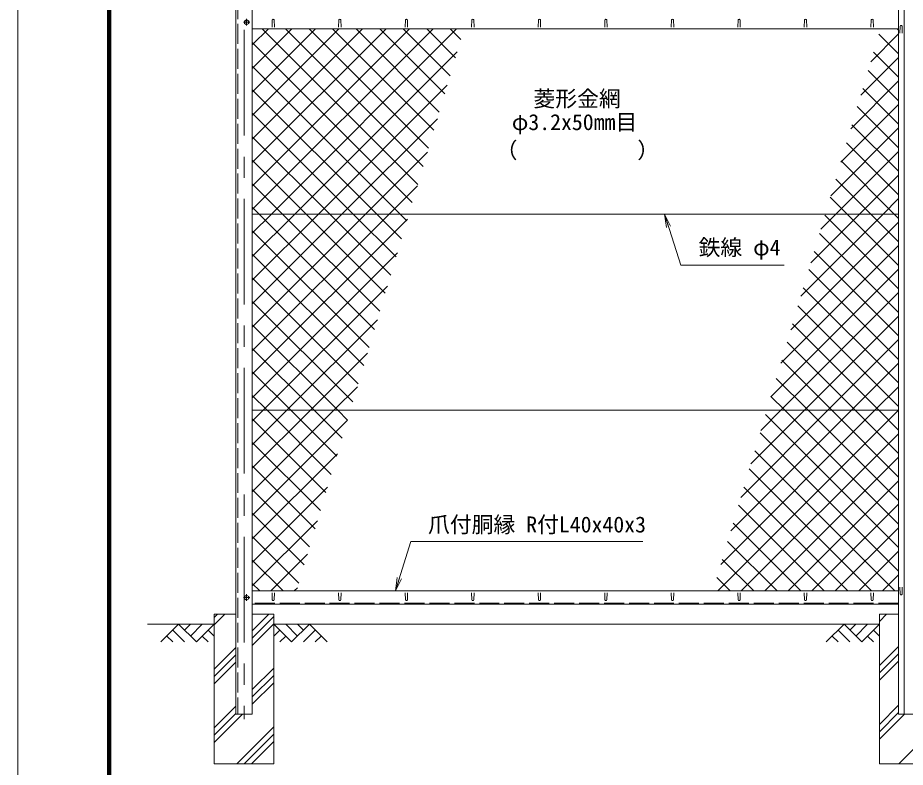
# Model space of a CAD drawing. Units: millimetres, scale not verified. Extents: x -4200 to 4200, y -2970 to 2970.
# Drawn here: x -4200 to -1532, y -572 to 1682 of the extents above; entities that cross this region are included whole.
import ezdxf
from ezdxf.enums import TextEntityAlignment as Align

# ---------------------------------------------------------------- set-up
doc = ezdxf.new("R2010")
doc.units = ezdxf.units.MM
doc.header["$LTSCALE"] = 10
doc.linetypes.add('DASHED', pattern=[7.5, 6, -1.5])
doc.linetypes.add('USER1', pattern=[50.8, 31.75, -6.35, 6.35, -6.35])
for name, color, linetype, lineweight in [('0-0_D-STR1', 1, 'Continuous', 18), ('0-1_D-BMK', 2, 'USER1', 13), ('0-3_D-STR3', 3, 'Continuous', 13), ('0-4_D-BGD', 7, 'Continuous', 18), ('0-5_D-STR4', 7, 'Continuous', 18), ('0-6_D-DCR-HCH', 7, 'Continuous', 13), ('0-7_D-STR-TXT', 7, 'Continuous', 13), ('0-8_0', 7, 'Continuous', 18), ('0-A_D-STR2', 7, 'Continuous', 13), ('0-B_D-TTL', 7, 'Continuous', 18)]:
    doc.layers.add(name, color=color, linetype=linetype, lineweight=lineweight)
doc.styles.add('ＭＳ ゴシック', font='')
doc.styles.get('ＭＳ ゴシック').set_extended_font_data('MS Gothic')

# ---------------------------------------------------------------- blocks, each defined once
blk = doc.blocks.new('_Open')
at = {"layer": '0-8_0'}
blk.add_line((-10, 1.667), (0, 0), dxfattribs=at)
blk.add_lwpolyline([(-10, -1.667), (0, 0), (-10, 0)], dxfattribs=at)

msp = doc.modelspace()

# ---------------------------------------------------------------- linework, layer by layer
at = {"layer": '0-0_D-STR1'}
for p, q in [((-3544.9, 2137.87), (-3544.9, -411.84)), ((-1552.4, -411.84), (-1552.4, 2137.87)), ((-1535.9, -411.84), (-1535.9, 2137.87)), ((-3494.9, -411.84), (-3494.9, 2112.87)), ((-3434.9, 1675.03), (-3435.65, 1653.53)), ((-3428.9, 1675.03), (-3428.15, 1653.53)), ((-3234.9, 1675.03), (-3235.65, 1653.53)), ((-3228.9, 1675.03), (-3228.15, 1653.53)), ((-3034.9, 1675.03), (-3035.65, 1653.53)), ((-3028.9, 1675.03), (-3028.15, 1653.53)), ((-2834.9, 1675.03), (-2835.65, 1653.53)), ((-2828.9, 1675.03), (-2828.15, 1653.53)), ((-2634.9, 1675.03), (-2635.65, 1653.53)), ((-2628.9, 1675.03), (-2628.15, 1653.53)), ((-2434.9, 1675.03), (-2435.65, 1653.53)), ((-2428.9, 1675.03), (-2428.15, 1653.53)), ((-2234.9, 1675.03), (-2235.65, 1653.53)), ((-2228.9, 1675.03), (-2228.15, 1653.53)), ((-2034.9, 1675.03), (-2035.65, 1653.53)), ((-2028.9, 1675.03), (-2028.15, 1653.53)), ((-1834.9, 1675.03), (-1835.65, 1653.53)), ((-1828.9, 1675.03), (-1828.15, 1653.53)), ((-1634.9, 1675.03), (-1635.65, 1653.53)), ((-1628.9, 1675.03), (-1628.15, 1653.53)), ((-1547.9, 1656.54), (-1548.65, 1635.04)), ((-1541.9, 1656.54), (-1541.15, 1635.04)), ((-3494.9, 1648.16), (-1552.4, 1648.16)), ((-3494.9, -41.84), (-1552.4, -41.84)), ((-3434.9, -68.71), (-3435.65, -47.21)), ((-3428.9, -68.71), (-3428.15, -47.21)), ((-3234.9, -68.71), (-3235.65, -47.21)), ((-3228.9, -68.71), (-3228.15, -47.21)), ((-3034.9, -68.71), (-3035.65, -47.21)), ((-3028.9, -68.71), (-3028.15, -47.21)), ((-2834.9, -68.71), (-2835.65, -47.21)), ((-2828.9, -68.71), (-2828.15, -47.21)), ((-2634.9, -68.71), (-2635.65, -47.21)), ((-2628.9, -68.71), (-2628.15, -47.21)), ((-2434.9, -68.71), (-2435.65, -47.21)), ((-2428.9, -68.71), (-2428.15, -47.21)), ((-2234.9, -68.71), (-2235.65, -47.21)), ((-2228.9, -68.71), (-2228.15, -47.21)), ((-2034.9, -68.71), (-2035.65, -47.21)), ((-2028.9, -68.71), (-2028.15, -47.21)), ((-1834.9, -68.71), (-1835.65, -47.21)), ((-1828.9, -68.71), (-1828.15, -47.21)), ((-1634.9, -68.71), (-1635.65, -47.21)), ((-1628.9, -68.71), (-1628.15, -47.21)), ((-1547.9, -51.5), (-1548.65, -30)), ((-1541.9, -51.5), (-1541.15, -30)), ((-1552.4, -81.84), (-3494.9, -81.84)), ((-3544.9, -411.84), (-3494.9, -411.84)), ((-1552.4, -411.84), (-1487.4, -411.84))]:
    msp.add_line(p, q, dxfattribs=at)
at = {"layer": '0-0_D-STR1', "linetype": 'DASHED'}
for p, q in [((-3538.9, 2112.87), (-3538.9, -411.84)), ((-1552.4, -78.84), (-3494.9, -78.84))]:
    msp.add_line(p, q, dxfattribs=at)
at = {"layer": '0-0_D-STR1'}
for centre, start, end in [((-3431.9, 1673.78), 22.61986, 157.38014), ((-3231.9, 1673.78), 22.61986, 157.38014), ((-3031.9, 1673.78), 22.61986, 157.38014), ((-2831.9, 1673.78), 22.61986, 157.38014), ((-2631.9, 1673.78), 22.61986, 157.38014), ((-2431.9, 1673.78), 22.61986, 157.38014), ((-2231.9, 1673.78), 22.61986, 157.38014), ((-2031.9, 1673.78), 22.61986, 157.38014), ((-1831.9, 1673.78), 22.61986, 157.38014), ((-1631.9, 1673.78), 22.61986, 157.38014), ((-1544.9, 1655.29), 22.61986, 157.38014), ((-1544.9, -50.25), 202.61986, 337.38014), ((-3431.9, -67.46), 202.61986, 337.38014), ((-3231.9, -67.46), 202.61986, 337.38014), ((-3031.9, -67.46), 202.61986, 337.38014), ((-2831.9, -67.46), 202.61986, 337.38014), ((-2631.9, -67.46), 202.61986, 337.38014), ((-2431.9, -67.46), 202.61986, 337.38014), ((-2231.9, -67.46), 202.61986, 337.38014), ((-2031.9, -67.46), 202.61986, 337.38014), ((-1831.9, -67.46), 202.61986, 337.38014), ((-1631.9, -67.46), 202.61986, 337.38014)]:
    msp.add_arc(centre, 3.25, start, end, dxfattribs=at)
at = {"layer": '0-1_D-BMK'}
for p, q in [((-3519.9, 2152.87), (-3519.9, -426.84)), ((-3501.9, 1668.16), (-3521.9, 1668.16)), ((-3511.9, 1678.16), (-3511.9, 1658.16)), ((-3511.9, -51.84), (-3511.9, -71.84)), ((-3501.9, -61.84), (-3521.9, -61.84))]:
    msp.add_line(p, q, dxfattribs=at)
at = {"layer": '0-3_D-STR3'}
for p, q in [((-1552.4, 1091.41), (-3494.9, 1091.41)), ((-1552.4, 501.41), (-3494.9, 501.41))]:
    msp.add_line(p, q, dxfattribs=at)
for points in [[(-3505.4, 1671.91), (-3511.9, 1675.67), (-3518.4, 1671.91), (-3518.4, 1664.41), (-3511.9, 1660.66), (-3505.4, 1664.41)], [(-3505.4, -58.09), (-3511.9, -54.33), (-3518.4, -58.09), (-3518.4, -65.59), (-3511.9, -69.34), (-3505.4, -65.59)]]:
    msp.add_lwpolyline(points, close=True, dxfattribs=at)
for centre in [(-3511.9, 1668.16), (-3511.9, -61.84)]:
    msp.add_circle(centre, 6.25, dxfattribs=at)
at = {"layer": '0-4_D-BGD'}
for p, q in [((-3609.9, -141.84), (-3809.9, -141.84)), ((-1609.9, -141.84), (-3429.9, -141.84))]:
    msp.add_line(p, q, dxfattribs=at)
at = {"layer": '0-5_D-STR4'}
for p, q in [((-3609.9, -111.84), (-3609.9, -561.84)), ((-3544.9, -111.84), (-3609.9, -111.84)), ((-3429.9, -111.84), (-3494.9, -111.84)), ((-3429.9, -111.84), (-3429.9, -561.84)), ((-1609.9, -111.84), (-1609.9, -561.84)), ((-1552.4, -111.84), (-1609.9, -111.84)), ((-3429.9, -561.84), (-3609.9, -561.84)), ((-1429.9, -561.84), (-1609.9, -561.84))]:
    msp.add_line(p, q, dxfattribs=at)
at = {"layer": '0-6_D-DCR-HCH'}
for p, q in [((-3609.9, -144.08), (-3577.66, -111.84)), ((-3609.9, -121.98), (-3599.75, -111.84)), ((-3494.9, -161.66), (-3445.07, -111.84)), ((-3494.9, -183.76), (-3429.9, -118.76)), ((-1609.9, -133.62), (-1588.11, -111.84)), ((-3716.32, -141.84), (-3769.53, -195.05)), ((-3734.06, -159.58), (-3698.42, -195.05)), ((-3716.32, -141.84), (-3663.11, -195.05)), ((-3698.58, -159.58), (-3680.85, -141.84)), ((-3680.85, -177.31), (-3645.37, -141.84)), ((-3663.11, -195.05), (-3609.9, -141.84)), ((-3627.63, -159.58), (-3609.9, -177.23)), ((-3494.9, -205.86), (-3429.9, -140.86)), ((-3376.69, -195.05), (-3429.9, -141.84)), ((-3412.16, -159.58), (-3429.9, -177.23)), ((-3358.95, -177.31), (-3394.42, -141.84)), ((-3323.47, -141.84), (-3376.69, -195.05)), ((-3341.12, -159.67), (-3358.95, -141.84)), ((-3305.74, -159.58), (-3341.37, -195.05)), ((-3323.47, -141.84), (-3270.26, -195.05)), ((-1716.32, -141.84), (-1769.53, -195.05)), ((-1734.06, -159.58), (-1698.42, -195.05)), ((-1716.32, -141.84), (-1663.11, -195.05)), ((-1698.58, -159.58), (-1680.85, -141.84)), ((-1680.85, -177.31), (-1645.37, -141.84)), ((-1663.11, -195.05), (-1609.9, -141.84)), ((-1627.63, -159.58), (-1609.9, -177.23)), ((-3751.8, -177.31), (-3733.98, -195.05)), ((-3645.37, -177.31), (-3627.55, -195.05)), ((-3394.42, -177.31), (-3412.24, -195.05)), ((-3288, -177.31), (-3305.82, -195.05)), ((-1751.8, -177.31), (-1733.98, -195.05)), ((-1645.37, -177.31), (-1627.55, -195.05)), ((-3609.9, -276.66), (-3544.9, -211.66)), ((-1609.9, -266.21), (-1552.4, -208.71)), ((-3609.9, -298.76), (-3544.9, -233.76)), ((-1609.9, -288.3), (-1552.4, -230.8)), ((-3609.9, -320.86), (-3544.9, -255.86)), ((-1609.9, -310.4), (-1552.4, -252.9)), ((-3494.9, -338.44), (-3429.9, -273.44)), ((-3494.9, -360.54), (-3429.9, -295.54)), ((-3494.9, -382.63), (-3429.9, -317.63)), ((-3609.9, -453.44), (-3544.9, -388.44)), ((-1609.9, -442.98), (-1552.4, -385.48)), ((-3609.9, -475.54), (-3544.9, -410.54)), ((-3609.9, -497.63), (-3524.1, -411.84)), ((-1609.9, -465.08), (-1552.4, -407.58)), ((-1609.9, -487.18), (-1534.56, -411.84)), ((-3541.52, -561.84), (-3429.9, -450.22)), ((-1551.98, -561.84), (-1429.9, -439.76)), ((-3519.42, -561.84), (-3429.9, -472.31)), ((-3497.33, -561.84), (-3429.9, -494.41))]:
    msp.add_line(p, q, dxfattribs=at)
at = {"layer": '0-7_D-STR-TXT'}
for points in [[(-1895.84, 937.78), (-2207.17, 937.78), (-2255.27, 1089.5)], [(-2320.77, 107.03), (-3018.65, 107.03), (-3064.01, -39.93)]]:
    msp.add_lwpolyline(points, dxfattribs=at)
at = {"layer": '0-A_D-STR2'}
for p, q in [((-3494.9, 1599.78), (-3446.51, 1648.16)), ((-3494.9, 1529.07), (-3375.8, 1648.16)), ((-3494.9, 1458.36), (-3305.09, 1648.16)), ((-3494.9, 1387.65), (-3234.38, 1648.16)), ((-3494.9, 1316.94), (-3163.67, 1648.16)), ((-3494.9, 1246.22), (-3092.96, 1648.16)), ((-3494.9, 1175.51), (-3022.25, 1648.16)), ((-3494.9, 1104.8), (-2951.54, 1648.16)), ((-2997.72, 1180.32), (-3465.56, 1648.16)), ((-2981.48, 1234.79), (-3394.85, 1648.16)), ((-2965.24, 1289.26), (-3324.14, 1648.16)), ((-2949, 1343.73), (-3253.43, 1648.16)), ((-2932.76, 1398.2), (-3182.72, 1648.16)), ((-2916.52, 1452.67), (-3112.01, 1648.16)), ((-2900.28, 1507.14), (-3041.3, 1648.16)), ((-2884.04, 1561.61), (-2970.59, 1648.16)), ((-2867.8, 1616.08), (-2899.88, 1648.16)), ((-1636.1, 1549.39), (-1552.4, 1633.09)), ((-1552.4, 1573.47), (-1611.34, 1632.42)), ((-1552.4, 1644.18), (-1556.38, 1648.16)), ((-3013.96, 1125.85), (-3494.9, 1606.78)), ((-3366.87, 1091.41), (-2878.68, 1579.6)), ((-1552.4, 1502.76), (-1627.58, 1577.95)), ((-1666.14, 1448.64), (-1552.4, 1562.38)), ((-3050.24, 1091.41), (-3494.9, 1536.07)), ((-1552.4, 1432.05), (-1643.82, 1523.48)), ((-3296.16, 1091.41), (-2908.71, 1478.85)), ((-1696.17, 1347.89), (-1552.4, 1491.67)), ((-1552.4, 1361.34), (-1660.06, 1469.01)), ((-3120.95, 1091.41), (-3494.9, 1465.36)), ((-1726.21, 1247.14), (-1552.4, 1420.96)), ((-1552.4, 1290.63), (-1676.3, 1414.54)), ((-3191.66, 1091.41), (-3494.9, 1394.65)), ((-3225.45, 1091.41), (-2938.75, 1378.11)), ((-1756.25, 1146.39), (-1552.4, 1350.25)), ((-1552.4, 1219.92), (-1692.54, 1360.07)), ((-3262.37, 1091.41), (-3494.9, 1323.94)), ((-1552.4, 1149.21), (-1708.79, 1305.6)), ((-3154.74, 1091.41), (-2968.79, 1277.36)), ((-1740.52, 1091.41), (-1552.4, 1279.54)), ((-3333.08, 1091.41), (-3494.9, 1253.23)), ((-1669.81, 1091.41), (-1552.4, 1208.83)), ((-3403.79, 1091.41), (-3494.9, 1182.52)), ((-3084.03, 1091.41), (-2998.83, 1176.61)), ((-1636.02, 1091.41), (-1741.27, 1196.65)), ((-1706.73, 1091.41), (-1757.51, 1142.18)), ((-1599.1, 1091.41), (-1552.4, 1138.12)), ((-3474.5, 1091.41), (-3494.9, 1111.81)), ((-3494.9, 963.38), (-3366.87, 1091.41)), ((-3494.9, 892.67), (-3296.16, 1091.41)), ((-3494.9, 821.96), (-3225.45, 1091.41)), ((-3494.9, 751.25), (-3154.74, 1091.41)), ((-3494.9, 680.54), (-3084.03, 1091.41)), ((-3494.9, 609.83), (-3028.87, 1075.86)), ((-3127.64, 744.56), (-3474.5, 1091.41)), ((-3111.4, 799.03), (-3403.79, 1091.41)), ((-3095.16, 853.5), (-3333.08, 1091.41)), ((-3078.92, 907.97), (-3262.37, 1091.41)), ((-3062.68, 962.44), (-3191.66, 1091.41)), ((-3046.44, 1016.91), (-3120.95, 1091.41)), ((-3030.2, 1071.38), (-3050.24, 1091.41)), ((-1876.4, 743.4), (-1552.4, 1067.4)), ((-1846.37, 844.15), (-1599.1, 1091.41)), ((-1816.33, 944.9), (-1669.81, 1091.41)), ((-1786.29, 1045.64), (-1740.52, 1091.41)), ((-1552.4, 866.36), (-1773.75, 1087.71)), ((-1552.4, 937.08), (-1706.73, 1091.41)), ((-1552.4, 1007.79), (-1636.02, 1091.41)), ((-3143.89, 690.09), (-3494.9, 1041.1)), ((-1552.4, 795.65), (-1789.99, 1033.24)), ((-1906.44, 642.65), (-1552.4, 996.69)), ((-3494.9, 539.12), (-3058.91, 975.11)), ((-3160.13, 635.62), (-3494.9, 970.39)), ((-1552.4, 724.94), (-1806.23, 978.77)), ((-1936.48, 541.9), (-1552.4, 925.98)), ((-1552.4, 654.23), (-1822.47, 924.3)), ((-3176.37, 581.14), (-3494.9, 899.68)), ((-3461.89, 501.41), (-3088.94, 874.36)), ((-1906.26, 501.41), (-1552.4, 855.27)), ((-1552.4, 583.52), (-1838.71, 869.83)), ((-3192.61, 526.67), (-3494.9, 828.97)), ((-1552.4, 512.81), (-1854.95, 815.36)), ((-1835.55, 501.41), (-1552.4, 784.56)), ((-3238.05, 501.41), (-3494.9, 758.26)), ((-3391.18, 501.41), (-3118.98, 773.61)), ((-1611.71, 501.41), (-1871.19, 760.89)), ((-1682.42, 501.41), (-1887.43, 706.42)), ((-1764.84, 501.41), (-1552.4, 713.85)), ((-3308.76, 501.41), (-3494.9, 687.54)), ((-3320.47, 501.41), (-3149.02, 672.86)), ((-1753.13, 501.41), (-1903.67, 651.95)), ((-1694.13, 501.41), (-1552.4, 643.14)), ((-3379.47, 501.41), (-3494.9, 616.83)), ((-1823.84, 501.41), (-1919.91, 597.48)), ((-3249.76, 501.41), (-3179.06, 572.11)), ((-1623.42, 501.41), (-1552.4, 572.43)), ((-3450.19, 501.41), (-3494.9, 546.12)), ((-1894.55, 501.41), (-1936.15, 543.01)), ((-3494.9, 468.41), (-3461.89, 501.41)), ((-3494.9, 397.7), (-3391.18, 501.41)), ((-3494.9, 326.99), (-3320.47, 501.41)), ((-3494.9, 256.28), (-3249.76, 501.41)), ((-3257.57, 308.79), (-3450.19, 501.41)), ((-3241.33, 363.26), (-3379.47, 501.41)), ((-3225.09, 417.73), (-3308.76, 501.41)), ((-3208.85, 472.2), (-3238.05, 501.41)), ((-2086.67, 38.16), (-1623.42, 501.41)), ((-2056.63, 138.9), (-1694.13, 501.41)), ((-2026.6, 239.65), (-1764.84, 501.41)), ((-1996.56, 340.4), (-1835.55, 501.41)), ((-1966.52, 441.15), (-1906.26, 501.41)), ((-1552.4, 88.55), (-1952.39, 488.54)), ((-1552.4, 159.26), (-1894.55, 501.41)), ((-1552.4, 229.97), (-1823.84, 501.41)), ((-1552.4, 300.68), (-1753.13, 501.41)), ((-1552.4, 371.39), (-1682.42, 501.41)), ((-1552.4, 442.1), (-1611.71, 501.41)), ((-3273.81, 254.32), (-3494.9, 475.41)), ((-3494.9, 185.56), (-3209.1, 471.37)), ((-2025.24, -41.84), (-1552.4, 431.01)), ((-1552.4, 17.84), (-1968.63, 434.07)), ((-3290.05, 199.85), (-3494.9, 404.7)), ((-1563.43, -41.84), (-1984.87, 379.6)), ((-3494.9, 114.85), (-3239.13, 370.62)), ((-1954.53, -41.84), (-1552.4, 360.3)), ((-3306.29, 145.38), (-3494.9, 333.99)), ((-1634.14, -41.84), (-2001.11, 325.13)), ((-3494.9, 44.14), (-3269.17, 269.87)), ((-1704.85, -41.84), (-2017.35, 270.66)), ((-1883.82, -41.84), (-1552.4, 289.59)), ((-3322.53, 90.91), (-3494.9, 263.28)), ((-1775.56, -41.84), (-2033.59, 216.19)), ((-1813.11, -41.84), (-1552.4, 218.88)), ((-3338.77, 36.44), (-3494.9, 192.57)), ((-3494.9, -26.57), (-3299.21, 169.12)), ((-1846.28, -41.84), (-2049.83, 161.72)), ((-1742.4, -41.84), (-1552.4, 148.17)), ((-3355.01, -18.03), (-3494.9, 121.86)), ((-1916.99, -41.84), (-2066.07, 107.25)), ((-3439.46, -41.84), (-3329.25, 68.37)), ((-1671.69, -41.84), (-1552.4, 77.45)), ((-3401.91, -41.84), (-3494.9, 51.15)), ((-1987.7, -41.84), (-2082.31, 52.78)), ((-1600.98, -41.84), (-1552.4, 6.74)), ((-3472.62, -41.84), (-3494.9, -19.56)), ((-2058.41, -41.84), (-2098.55, -1.69)), ((-3368.75, -41.84), (-3359.29, -32.38))]:
    msp.add_line(p, q, dxfattribs=at)
for points in [[(-3494.9, 1034.09), (-3437.58, 1091.41), (-2880.83, 1648.16)], [(-1552.4, 1078.5), (-1565.31, 1091.41), (-1725.03, 1251.12)], [(-2095.96, -41.84), (-1552.71, 501.41), (-1552.4, 501.72)]]:
    msp.add_lwpolyline(points, dxfattribs=at)
at = {"layer": '0-B_D-TTL', "color": 2}
msp.add_lwpolyline([(-4200, 2970), (4200, 2970), (4200, -2970), (-4200, -2970)], close=True, dxfattribs=at)
at = {"layer": '0-B_D-TTL'}
for points in [[(-3930, 2750), (3930, 2750), (3930, -2750), (-3930, -2750)], [(-3927.5, 2747.5), (3927.5, 2747.5), (3927.5, -2747.5), (-3927.5, -2747.5)], [(-3925, 2745), (3925, 2745), (3925, -2745), (-3925, -2745)], [(-3922.5, 2742.5), (3922.5, 2742.5), (3922.5, -2742.5), (-3922.5, -2742.5)], [(-3920, 2740), (3920, 2740), (3920, -2740), (-3920, -2740)]]:
    msp.add_lwpolyline(points, close=True, dxfattribs=at)

# ---------------------------------------------------------------- block references
at = {"layer": '0-7_D-STR-TXT', "xscale": 4, "yscale": 4}
for p, rotation in [((-2255.87, 1091.41), 107.58773), ((-3064.6, -41.84), 252.84683)]:
    msp.add_blockref('_Open', p, dxfattribs=dict(at, rotation=rotation))

# ---------------------------------------------------------------- texts
at = {"layer": '0-7_D-STR-TXT', "style": 'ＭＳ ゴシック'}
for s, p in [('菱形金網', (-2649.85, 1399.87)), ('φ3.2x50mm目', (-2714.82, 1329.43)), ('（\u3000\u3000   \u3000\u3000）', (-2763.55, 1244.96)), ('鉄線 φ4', (-2153.46, 952.65)), ('爪付胴縁 R付L40x40x3', (-2966.71, 119.61))]:
    msp.add_text(s, height=48.09, dxfattribs=at).set_placement(p, align=Align.BOTTOM_LEFT)

doc.saveas('drawing.dxf')
